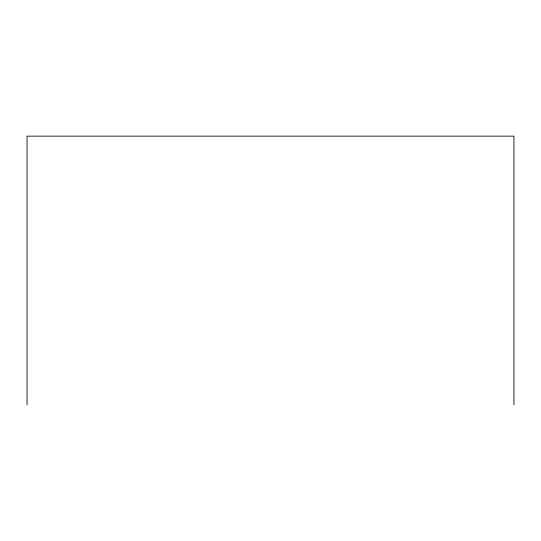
<?xml version="1.0" encoding="UTF-8"?>
<svg xmlns="http://www.w3.org/2000/svg" width="541" height="541" viewBox="0 0 541 541"><rect width="100%" height="100%" fill="white"/><g stroke="black" fill="none" stroke-linecap="round" stroke-linejoin="round"><path stroke-width="0.81" d="M513.95 404.851L513.95 136.149L27.05 136.149L27.05 404.851"/></g></svg>
